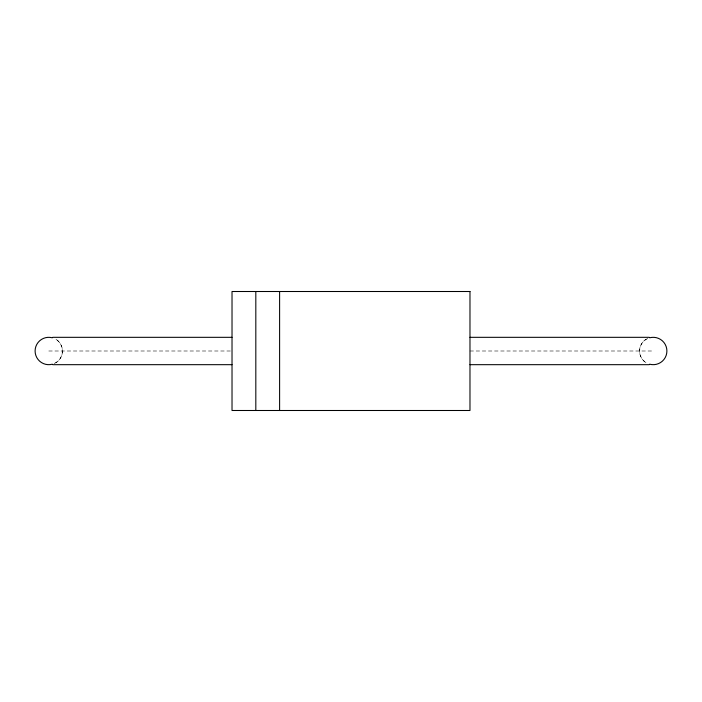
<?xml version="1.0" encoding="UTF-8"?>
<svg xmlns="http://www.w3.org/2000/svg" width="702" height="702" viewBox="0 0 702 702"><rect width="100%" height="100%" fill="white"/><g stroke="black" fill="none" stroke-linecap="round" stroke-linejoin="round"><path stroke-width="0.53" stroke-dasharray="3.51 2.63" d="M55.625 362.846C64.531 358.055 64.531 343.945 55.625 339.154A13.68 13.68 0 0 1 55.625 362.846L53.15 363.873M646.375 339.154C637.469 343.945 637.469 358.055 646.375 362.846A13.68 13.68 0 0 1 646.375 339.154L648.85 338.127M48.78 351L232.02 351M469.98 351L653.22 351"/><path stroke-width="1.05" d="M52.764 337.32L232.02 337.32M469.98 337.32L649.236 337.32M52.764 364.68L232.02 364.68M469.98 364.68L649.236 364.68M279.607 291.505L279.607 410.494M255.818 291.505L255.818 410.494M52.325 364.215A13.68 13.68 0 0 1 35.1 351A13.68 13.68 0 0 1 52.325 337.785M649.675 337.785A13.68 13.68 0 0 1 666.9 351A13.68 13.68 0 0 1 649.675 364.215M469.98 291.505L232.02 291.505L232.02 410.494L469.98 410.494L469.98 291.505"/></g></svg>
